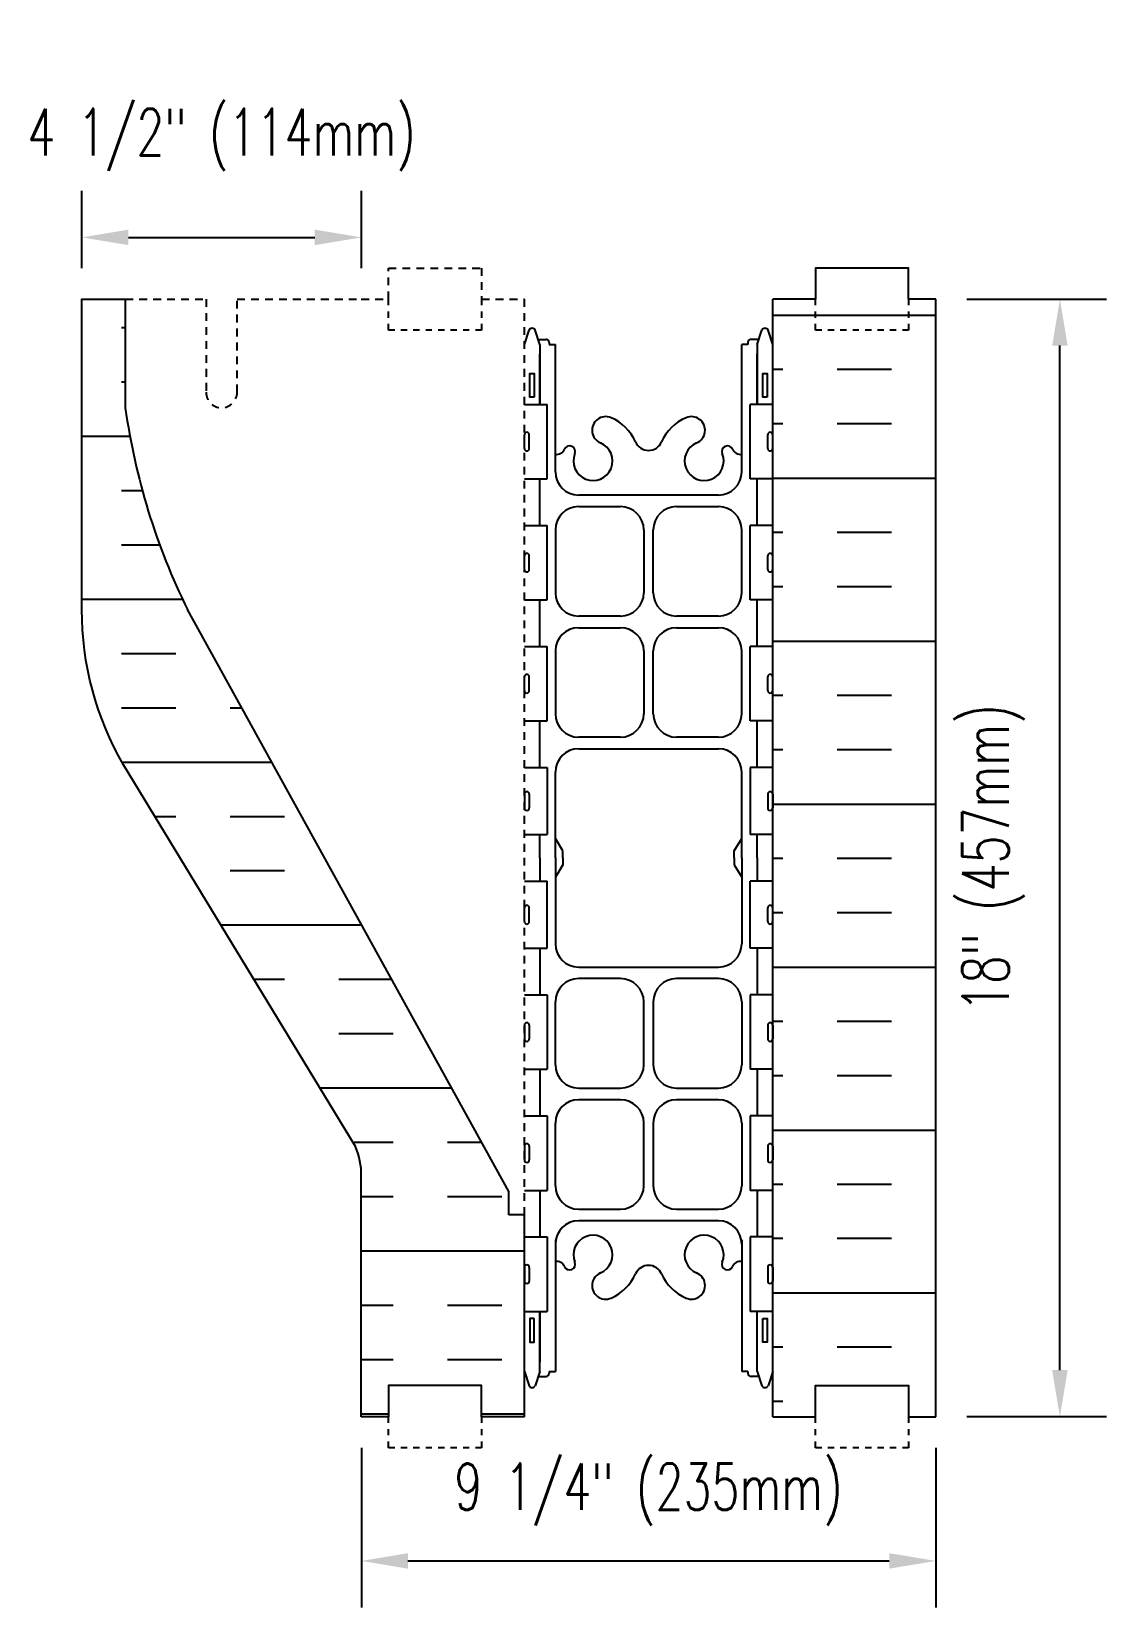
# Model space of a CAD drawing. Header units: inches. Extents: x 230.6 to 290.1, y 70.9 to 119.7.
# Drawn here: x 251.39 to 268.7, y 70.88 to 96.27 of the extents above; entities that cross this region are included whole.
import ezdxf

# ---------------------------------------------------------------- set-up
doc = ezdxf.new("R2010")
doc.units = ezdxf.units.IN
doc.header["$MEASUREMENT"] = 0
doc.linetypes.add('DASHED2', pattern=[0.375, 0.25, -0.125])
doc.linetypes.add('HIDDEN2', pattern=[0.1875, 0.125, -0.0625])
for name, color, linetype in [('HATCH', 12, 'Continuous'), ('Hidden2', 12, 'HIDDEN2'), ('line25', 2, 'Continuous'), ('LINE50', 5, 'Continuous'), ('LINE9', 9, 'Continuous'), ('TEXT', 4, 'Continuous')]:
    doc.layers.add(name, color=color, linetype=linetype)
doc.styles.add('DIM', font='romans.shx', dxfattribs={"width": 0.7})
doc.dimstyles.new('ext_8', dxfattribs={"dimscale": 8, "dimtxt": 0.09375, "dimasz": 0.09375, "dimexe": 0.09375, "dimexo": 0.0625, "dimgap": 0.0625, "dimtad": 1, "dimdec": 4, "dimzin": 3, "dimdsep": 46, "dimlunit": 4, "dimtxsty": 'DIM', "dimcen": 0.09, "dimdle": 0.09375, "dimclrt": 4, "dimadec": 0, "dimazin": 0, "dimtfac": 1, "dimtdec": 4, "dimtmove": 2, "dimatfit": 3, "dimfxl": 0, "dimfrac": 2, "dimtolj": 1, "dimtzin": 0, "dimarcsym": 0})

# ---------------------------------------------------------------- blocks, each defined once
blk = doc.blocks.new('*D18')
at = {"layer": 'Defpoints', "color": 0}
for p in [(256.701, 92.95), (252.201, 91.956), (256.701, 91.956)]:
    blk.add_point(p, dxfattribs=at)
at = {"layer": 'TEXT', "color": 0, "lineweight": -2}
for p, q in [((252.201, 92.456), (252.201, 93.7)), ((256.701, 92.456), (256.701, 93.7)), ((252.951, 92.95), (255.951, 92.95))]:
    blk.add_line(p, q, dxfattribs=at)
at = {"layer": 'TEXT', "color": 0}
for points in [[(252.951, 93.075), (252.951, 92.825), (252.201, 92.95)], [(255.951, 93.075), (255.951, 92.825), (256.701, 92.95)]]:
    blk.add_solid(points, dxfattribs=at)
at = {"layer": 'TEXT', "color": 4, "insert": (254.451, 94.521), "char_height": 0.75, "attachment_point": 5, "style": 'DIM'}
blk.add_mtext('\\A1;4 1/2" (114mm)', dxfattribs=at)
blk = doc.blocks.new('*D19')
at = {"layer": 'Defpoints', "color": 0}
for p in [(265.951, 91.956), (267.949, 91.956), (265.951, 73.956)]:
    blk.add_point(p, dxfattribs=at)
at = {"layer": 'TEXT', "color": 0, "lineweight": -2}
for p, q in [((266.451, 91.956), (268.699, 91.956)), ((267.949, 74.706), (267.949, 91.206)), ((266.451, 73.956), (268.699, 73.956))]:
    blk.add_line(p, q, dxfattribs=at)
at = {"layer": 'TEXT', "color": 0}
for points in [[(267.824, 91.206), (268.074, 91.206), (267.949, 91.956)], [(267.824, 74.706), (268.074, 74.706), (267.949, 73.956)]]:
    blk.add_solid(points, dxfattribs=at)
at = {"layer": 'TEXT', "color": 4, "insert": (266.877, 82.956), "char_height": 0.75, "attachment_point": 5, "rotation": 90, "style": 'DIM'}
blk.add_mtext('\\A1;18" (457mm)', dxfattribs=at)
blk = doc.blocks.new('*D20')
at = {"layer": 'Defpoints', "color": 0}
for p in [(256.701, 73.956), (265.951, 73.956), (265.951, 71.632)]:
    blk.add_point(p, dxfattribs=at)
at = {"layer": 'TEXT', "color": 0, "lineweight": -2}
for p, q in [((256.701, 73.456), (256.701, 70.882)), ((265.951, 73.456), (265.951, 70.882)), ((257.451, 71.632), (265.201, 71.632))]:
    blk.add_line(p, q, dxfattribs=at)
at = {"layer": 'TEXT', "color": 0}
for points in [[(257.451, 71.757), (257.451, 71.507), (256.701, 71.632)], [(265.201, 71.757), (265.201, 71.507), (265.951, 71.632)]]:
    blk.add_solid(points, dxfattribs=at)
at = {"layer": 'TEXT', "color": 4, "insert": (261.326, 72.704), "char_height": 0.75, "attachment_point": 5, "style": 'DIM'}
blk.add_mtext('\\A1;9 1/4" (235mm)', dxfattribs=at)

msp = doc.modelspace()

# ---------------------------------------------------------------- hatches: boundary and pattern name
at = {"layer": 'HATCH'}
h = msp.add_hatch(dxfattribs=at)
h.set_pattern_fill('INSUL', color=256, scale=7, style=0)
h.set_pattern_definition([(180, (3189.4872, -323.054), (0, 2.625), []), (180, (3189.4872, -322.179), (0, 2.625), [0.875, -0.875]), (180, (3189.4872, -321.304), (0, 2.625), [0.875, -0.875])])
h.paths.add_polyline_path([(265.95062, 73.95558), (265.51312, 73.95558), (265.51312, 74.45558), (264.01312, 74.45558), (264.01312, 73.95558), (263.32562, 73.95558), (263.32562, 91.95558), (264.01312, 91.95558), (264.01312, 92.45558), (265.51312, 92.45558), (265.51312, 91.95558), (265.95062, 91.95558)])
h = msp.add_hatch(dxfattribs=at)
h.set_pattern_fill('INSUL', color=256, scale=7, style=0)
h.set_pattern_definition([(0, (-2743.1651, -348.6267), (0, 2.625), []), (0, (-2743.1651, -347.7517), (0, 2.625), [0.875, -0.875]), (0, (-2743.1651, -346.8767), (0, 2.625), [0.875, -0.875])])
h.paths.add_polyline_path([(253.90062, 86.95558, -0.07957911), (252.90062, 90.20558), (252.90062, 91.95558), (252.20062, 91.95558), (252.20062, 86.95558, 0.1316525), (252.87049, 84.45558), (256.60849, 78.30558, -0.10438002), (256.70062, 77.83058), (256.70062, 73.95558), (257.13812, 73.95558), (257.13812, 74.45558), (258.63812, 74.45558), (258.63812, 73.95558), (259.32562, 73.95558), (259.32562, 77.20558), (259.07562, 77.20558), (259.07562, 77.58058)])

# ---------------------------------------------------------------- linework, layer by layer
at = {"layer": 'Hidden2'}
for p, q in [((252.90062, 91.95558), (254.20062, 91.95558)), ((254.20062, 91.95558), (254.20062, 90.45558)), ((254.70062, 90.45558), (254.70062, 91.95558)), ((254.70062, 91.95558), (256.70062, 91.95558)), ((259.32562, 77.20558), (259.32562, 91.95558))]:
    msp.add_line(p, q, dxfattribs=at)
msp.add_lwpolyline([(256.70062, 91.95558), (257.13812, 91.95558), (257.13812, 92.45558), (258.63812, 92.45558), (258.63812, 91.95558), (259.32562, 91.95558)], dxfattribs=at)
msp.add_arc((254.45062, 90.45558), 0.25, 180, 0, dxfattribs=at)
at = {"layer": 'line25'}
for p, q in [((252.90062, 91.95558), (252.90062, 90.20558)), ((263.32562, 73.95558), (263.32562, 91.95558)), ((259.32562, 90.26058), (259.69057, 90.26058)), ((259.69057, 89.06058), (259.69057, 90.26058)), ((262.96066, 89.06058), (262.96066, 90.26058)), ((263.32562, 90.26058), (262.96066, 90.26058)), ((259.32562, 89.06058), (259.69057, 89.06058)), ((263.32562, 89.06058), (262.96066, 89.06058)), ((259.32562, 88.31058), (259.69057, 88.31058)), ((259.69057, 87.11058), (259.69057, 88.31058)), ((262.96066, 87.11058), (262.96066, 88.31058)), ((263.32562, 88.31058), (262.96066, 88.31058)), ((259.32562, 87.11058), (259.69057, 87.11058)), ((263.32562, 87.11058), (262.96066, 87.11058)), ((259.07562, 77.58058), (253.90062, 86.95558)), ((259.32562, 86.36058), (259.69057, 86.36058)), ((259.69057, 85.16058), (259.69057, 86.36058)), ((262.96066, 85.16058), (262.96066, 86.36058)), ((263.32562, 86.36058), (262.96066, 86.36058)), ((259.32562, 85.16058), (259.69057, 85.16058)), ((263.32562, 85.16058), (262.96066, 85.16058)), ((259.32562, 84.41058), (259.69057, 84.41058)), ((259.69057, 84.41058), (259.69057, 83.33058)), ((262.96066, 84.41058), (262.96066, 83.33058)), ((263.32562, 84.41058), (262.96066, 84.41058)), ((259.32562, 83.33058), (259.69057, 83.33058)), ((263.32562, 83.33058), (262.96066, 83.33058)), ((259.32562, 82.58058), (259.69057, 82.58058)), ((259.69057, 81.50058), (259.69057, 82.58058)), ((262.96066, 81.50058), (262.96066, 82.58058)), ((263.32562, 82.58058), (262.96066, 82.58058)), ((259.32562, 81.50058), (259.69057, 81.50058)), ((263.32562, 81.50058), (262.96066, 81.50058)), ((259.32562, 80.75058), (259.69057, 80.75058)), ((259.69057, 80.75058), (259.69057, 79.55058)), ((262.96066, 80.75058), (262.96066, 79.55058)), ((263.32562, 80.75058), (262.96066, 80.75058)), ((259.32562, 79.55058), (259.69057, 79.55058)), ((263.32562, 79.55058), (262.96066, 79.55058)), ((259.32562, 78.80058), (259.69057, 78.80058)), ((259.69057, 78.80058), (259.69057, 77.60058)), ((262.96066, 78.80058), (262.96066, 77.60058)), ((263.32562, 78.80058), (262.96066, 78.80058)), ((259.07562, 77.20558), (259.07562, 77.58058)), ((259.32562, 77.60058), (259.69057, 77.60058)), ((263.32562, 77.60058), (262.96066, 77.60058)), ((259.32562, 77.20558), (259.07562, 77.20558)), ((259.32562, 73.95558), (259.32562, 77.20558)), ((259.32562, 76.85058), (259.69057, 76.85058)), ((259.69057, 76.85058), (259.69057, 75.65058)), ((262.96066, 76.85058), (262.96066, 75.65058)), ((263.32562, 76.85058), (262.96066, 76.85058)), ((259.32562, 75.65058), (259.69057, 75.65058)), ((263.32562, 75.65058), (262.96066, 75.65058))]:
    msp.add_line(p, q, dxfattribs=at)
msp.add_arc((263.54592, 91.70222), 10.75, 188.002812, 206.202646, dxfattribs=at)
at = {"layer": 'LINE50'}
msp.add_line((265.95062, 73.95558), (265.95062, 91.95558), dxfattribs=at)
for points in [[(265.95062, 91.95558), (265.51312, 91.95558), (265.51312, 92.45558), (264.01312, 92.45558), (264.01312, 91.95558), (263.32562, 91.95558)], [(259.32562, 73.95558), (258.63812, 73.95558), (258.63812, 74.45558), (257.13812, 74.45558), (257.13812, 73.95558), (256.70062, 73.95558)], [(263.32562, 73.95558), (264.01312, 73.95558), (264.01312, 74.45558), (265.51312, 74.45558), (265.51312, 73.95558), (265.95062, 73.95558)]]:
    msp.add_lwpolyline(points, dxfattribs=at)
msp.add_lwpolyline([(256.70062, 73.95558), (256.70062, 77.83058, 0.10438002), (256.60849, 78.30558), (252.87049, 84.45558, -0.1316525), (252.20062, 86.95558), (252.20062, 91.95558), (252.90062, 91.95558)], format="xyb", dxfattribs=at)
at = {"layer": 'LINE9'}
for p, q in [((259.32562, 91.22685), (259.40062, 91.45685)), ((259.57562, 91.22685), (259.50062, 91.45685)), ((263.07562, 91.22685), (263.15062, 91.45685)), ((263.32562, 91.22685), (263.25062, 91.45685)), ((259.54953, 91.30685), (259.67562, 91.30685)), ((259.57562, 91.22685), (259.57562, 90.26058)), ((259.72562, 91.25685), (259.72562, 91.22685)), ((259.72562, 91.25685), (259.72562, 91.25685)), ((259.72562, 91.22685), (259.82562, 91.22685)), ((259.82562, 89.17558), (259.82562, 91.22685)), ((262.82562, 89.17558), (262.82562, 91.22685)), ((262.92562, 91.22685), (262.82562, 91.22685)), ((262.92562, 91.25685), (262.92562, 91.25685)), ((262.92562, 91.25685), (262.92562, 91.22685)), ((263.1017, 91.30685), (262.97562, 91.30685)), ((263.07562, 91.22685), (263.07562, 90.26058)), ((259.32562, 89.55058), (259.32562, 89.77058)), ((259.32562, 89.71558), (259.32562, 89.71558)), ((259.32562, 89.60558), (259.32562, 89.60558)), ((259.36562, 89.81058), (259.36562, 89.81058)), ((259.40562, 89.55058), (259.40562, 89.77058)), ((263.24561, 89.55058), (263.24561, 89.77058)), ((263.28561, 89.81058), (263.28561, 89.81058)), ((263.32561, 89.55058), (263.32561, 89.77058)), ((263.32562, 89.71558), (263.32561, 89.71558)), ((263.32562, 89.60558), (263.32561, 89.60558)), ((259.36562, 89.51058), (259.36562, 89.51058)), ((263.28561, 89.51058), (263.28561, 89.51058)), ((262.45062, 88.80058), (260.20062, 88.80058)), ((260.20062, 88.61308), (260.87437, 88.61308)), ((261.77687, 88.61308), (262.45062, 88.61308)), ((259.82562, 88.23808), (259.82562, 87.91683)), ((261.24937, 88.23808), (261.24937, 87.22558)), ((261.40187, 87.22558), (261.40187, 88.23808)), ((262.82562, 87.22558), (262.82562, 88.23808)), ((259.36562, 87.86058), (259.36562, 87.86058)), ((259.82562, 87.91683), (259.82562, 87.56683)), ((263.28561, 87.86058), (263.28561, 87.86058)), ((259.32562, 87.60058), (259.32562, 87.82058)), ((259.32562, 87.76558), (259.32562, 87.76558)), ((259.32562, 87.65558), (259.32562, 87.65558)), ((259.40562, 87.60058), (259.40562, 87.82058)), ((263.24561, 87.60058), (263.24561, 87.82058)), ((263.32561, 87.60058), (263.32561, 87.82058)), ((263.32562, 87.76558), (263.32561, 87.76558)), ((263.32562, 87.65558), (263.32561, 87.65558)), ((259.36562, 87.56058), (259.36562, 87.56058)), ((259.82562, 87.56683), (259.82562, 87.22558)), ((262.82562, 87.22558), (262.82562, 87.56683)), ((263.28561, 87.56058), (263.28561, 87.56058)), ((260.87437, 86.85058), (260.20062, 86.85058)), ((262.45062, 86.85058), (261.77687, 86.85058)), ((260.20062, 86.66308), (260.87437, 86.66308)), ((261.77687, 86.66308), (262.45062, 86.66308)), ((259.82562, 86.28808), (259.82562, 85.27558)), ((261.24937, 86.28808), (261.24937, 85.27558)), ((261.40187, 85.27558), (261.40187, 86.28808)), ((262.82562, 85.27558), (262.82562, 86.28808)), ((262.82562, 85.96683), (262.82562, 86.28808)), ((259.32562, 85.65058), (259.32562, 85.87058)), ((259.32562, 85.81558), (259.32562, 85.81558)), ((259.36562, 85.91058), (259.36562, 85.91058)), ((259.40562, 85.65058), (259.40562, 85.87058)), ((263.24561, 85.65058), (263.24561, 85.87058)), ((263.28561, 85.91058), (263.28561, 85.91058)), ((263.32561, 85.65058), (263.32561, 85.87058)), ((263.32562, 85.81558), (263.32561, 85.81558)), ((259.32562, 85.70558), (259.32562, 85.70558)), ((259.36562, 85.61058), (259.36562, 85.61058)), ((263.28561, 85.61058), (263.28561, 85.61058)), ((263.32562, 85.70558), (263.32561, 85.70558)), ((260.87437, 84.90058), (260.20062, 84.90058)), ((262.45062, 84.90058), (261.77687, 84.90058)), ((260.20062, 84.71308), (262.45062, 84.71308)), ((259.82562, 82.95558), (259.82562, 84.33808)), ((262.82562, 82.95558), (262.82562, 84.33808)), ((259.36562, 84.02058), (259.36562, 84.02058)), ((263.28561, 84.02058), (263.28561, 84.02058)), ((259.32562, 83.98058), (259.32562, 83.76058)), ((259.32562, 83.92558), (259.32562, 83.92558)), ((259.32562, 83.81558), (259.32562, 83.81558)), ((259.40562, 83.98058), (259.40562, 83.76058)), ((263.24561, 83.98058), (263.24561, 83.76058)), ((263.32561, 83.98058), (263.32561, 83.76058)), ((263.32562, 83.92558), (263.32561, 83.92558)), ((263.32562, 83.81558), (263.32561, 83.81558)), ((259.36562, 83.72058), (259.36562, 83.72058)), ((263.28561, 83.72058), (263.28561, 83.72058)), ((259.94562, 83.06793), (259.82562, 83.26793)), ((262.70562, 83.06793), (262.82562, 83.26793)), ((259.94562, 82.95558), (259.94562, 83.06793)), ((262.70562, 82.95558), (262.70562, 83.06793)), ((259.82562, 82.95558), (259.82562, 81.57308)), ((259.94562, 82.84323), (259.82562, 82.64323)), ((259.94562, 82.95558), (259.94562, 82.84323)), ((262.70562, 82.95558), (262.70562, 82.84323)), ((262.70562, 82.84323), (262.82562, 82.64323)), ((262.82562, 82.95558), (262.82562, 81.57308)), ((259.32562, 81.93058), (259.32562, 82.15058)), ((259.32562, 82.09558), (259.32562, 82.09558)), ((259.36562, 82.19058), (259.36562, 82.19058)), ((259.40562, 81.93058), (259.40562, 82.15058)), ((263.24561, 81.93058), (263.24561, 82.15058)), ((263.28561, 82.19058), (263.28561, 82.19058)), ((263.32561, 81.93058), (263.32561, 82.15058)), ((263.32562, 82.09558), (263.32561, 82.09558)), ((259.32562, 81.98558), (259.32562, 81.98558)), ((259.36562, 81.89058), (259.36562, 81.89058)), ((263.28561, 81.89058), (263.28561, 81.89058)), ((263.32562, 81.98558), (263.32561, 81.98558)), ((260.20062, 81.19808), (262.45062, 81.19808)), ((260.87437, 81.01058), (260.20062, 81.01058)), ((262.45062, 81.01058), (261.77687, 81.01058)), ((259.82562, 79.62308), (259.82562, 80.63558)), ((261.24937, 79.62308), (261.24937, 80.63558)), ((261.40187, 80.63558), (261.40187, 79.62308)), ((262.82562, 80.63558), (262.82562, 79.62308)), ((259.32562, 80.26058), (259.32562, 80.04058)), ((259.36562, 80.30058), (259.36562, 80.30058)), ((259.40562, 80.26058), (259.40562, 80.04058)), ((263.24561, 80.26058), (263.24561, 80.04058)), ((263.28561, 80.30058), (263.28561, 80.30058)), ((263.32561, 80.26058), (263.32561, 80.04058)), ((259.32562, 80.20558), (259.32562, 80.20558)), ((259.32562, 80.09558), (259.32562, 80.09558)), ((259.36562, 80.00058), (259.36562, 80.00058)), ((263.28561, 80.00058), (263.28561, 80.00058)), ((263.32562, 80.20558), (263.32561, 80.20558)), ((263.32562, 80.09558), (263.32561, 80.09558)), ((262.82562, 79.94433), (262.82562, 79.62308)), ((260.20062, 79.24808), (260.87437, 79.24808)), ((261.77687, 79.24808), (262.45062, 79.24808)), ((260.87437, 79.06058), (260.20062, 79.06058)), ((262.45062, 79.06058), (261.77687, 79.06058)), ((259.82562, 78.34433), (259.82562, 78.68558)), ((261.24937, 77.67308), (261.24937, 78.68558)), ((261.40187, 78.68558), (261.40187, 77.67308)), ((262.82562, 78.68558), (262.82562, 78.34433)), ((262.82562, 78.68558), (262.82562, 77.67308)), ((259.32562, 78.31058), (259.32562, 78.09058)), ((259.32562, 78.25558), (259.32562, 78.25558)), ((259.40562, 78.31058), (259.40562, 78.09058)), ((259.82562, 77.99433), (259.82562, 78.34433)), ((263.24561, 78.31058), (263.24561, 78.09058)), ((263.32561, 78.31058), (263.32561, 78.09058)), ((263.32562, 78.25558), (263.32561, 78.25558)), ((259.32562, 78.14558), (259.32562, 78.14558)), ((259.36562, 78.05058), (259.36562, 78.05058)), ((259.82562, 77.67308), (259.82562, 77.99433)), ((263.28561, 78.05058), (263.28561, 78.05058)), ((263.32562, 78.14558), (263.32561, 78.14558)), ((260.20062, 77.29808), (260.87437, 77.29808)), ((261.77687, 77.29808), (262.45062, 77.29808)), ((262.45062, 77.11058), (260.20062, 77.11058)), ((259.82562, 76.80627), (259.82562, 74.68432)), ((259.82562, 76.80627), (259.82562, 74.68432)), ((259.82562, 76.73558), (259.82562, 74.68432)), ((262.82562, 76.80627), (262.82562, 74.68432)), ((262.82562, 76.80627), (262.82562, 74.68432)), ((262.82562, 76.73558), (262.82562, 74.68432)), ((259.32562, 76.36058), (259.32562, 76.14058)), ((259.32562, 76.30558), (259.32562, 76.30558)), ((259.32562, 76.19558), (259.32562, 76.19558)), ((259.36562, 76.40058), (259.36562, 76.40058)), ((259.40562, 76.36058), (259.40562, 76.14058)), ((263.24561, 76.36058), (263.24561, 76.14058)), ((263.28561, 76.40058), (263.28561, 76.40058)), ((263.32561, 76.36058), (263.32561, 76.14058)), ((263.32562, 76.30558), (263.32561, 76.30558)), ((263.32562, 76.19558), (263.32561, 76.19558)), ((259.36562, 76.10058), (259.36562, 76.10058)), ((263.28561, 76.10058), (263.28561, 76.10058)), ((259.57562, 74.68432), (259.57562, 75.65058)), ((263.07562, 74.68432), (263.07562, 75.65058)), ((259.32562, 74.68432), (259.40062, 74.45432)), ((259.57562, 74.68432), (259.50062, 74.45432)), ((259.72562, 74.68432), (259.82562, 74.68432)), ((259.72562, 74.68432), (259.72562, 74.65432)), ((259.72562, 74.65432), (259.72562, 74.65432)), ((262.92562, 74.68432), (262.82562, 74.68432)), ((262.92562, 74.68432), (262.92562, 74.65432)), ((262.92562, 74.65432), (262.92562, 74.65432)), ((263.07562, 74.68432), (263.15062, 74.45432)), ((263.32562, 74.68432), (263.25062, 74.45432)), ((259.54953, 74.60432), (259.67562, 74.60432)), ((263.1017, 74.60432), (262.97562, 74.60432))]:
    msp.add_line(p, q, dxfattribs=at)
at = {"layer": 'LINE9', "linetype": 'DASHED2', "ltscale": 0.15}
for points in [[(258.63812, 91.95558), (258.63812, 91.95558), (258.63812, 91.45558), (257.13812, 91.45558), (257.13812, 91.95558), (257.13812, 91.95558)], [(265.51312, 91.95558), (265.51312, 91.95558), (265.51312, 91.45558), (264.01312, 91.45558), (264.01312, 91.95558), (264.01312, 91.95558)], [(258.63812, 73.95558), (258.63812, 73.95558), (258.63812, 73.45558), (257.13812, 73.45558), (257.13812, 73.95558), (257.13812, 73.95558)], [(265.51312, 73.95558), (265.51312, 73.95558), (265.51312, 73.45558), (264.01312, 73.45558), (264.01312, 73.95558), (264.01312, 73.95558)]]:
    msp.add_lwpolyline(points, dxfattribs=at)
at = {"layer": 'LINE9'}
for points in [[(259.57562, 90.26058), (259.57562, 91.07685)], [(263.07562, 90.26058), (263.07562, 91.07685)], [(259.57562, 88.31058), (259.57562, 89.06058)], [(263.07562, 88.31058), (263.07562, 89.06058)], [(259.57562, 86.36058), (259.57562, 87.11058)], [(263.07562, 86.36058), (263.07562, 87.11058)], [(259.57562, 84.41058), (259.57562, 85.16058)], [(263.07562, 84.41058), (263.07562, 85.16058)], [(259.57562, 82.95558), (259.57562, 83.33058)], [(263.07562, 82.95558), (263.07562, 83.33058)], [(259.57562, 82.95558), (259.57562, 82.58058)], [(263.07562, 82.95558), (263.07562, 82.58058)], [(259.57562, 81.50058), (259.57562, 80.75058)], [(263.07562, 81.50058), (263.07562, 80.75058)], [(259.57562, 79.55058), (259.57562, 78.80058)], [(263.07562, 79.55058), (263.07562, 78.80058)], [(259.57562, 77.60058), (259.57562, 76.85058)], [(263.07562, 77.60058), (263.07562, 76.85058)], [(259.57562, 75.65058), (259.57562, 74.83432)]]:
    msp.add_lwpolyline(points, dxfattribs=at)
for points in [[(259.48562, 90.37685), (259.41562, 90.37685), (259.41562, 90.75685), (259.48562, 90.75685)], [(263.23562, 90.37685), (263.16562, 90.37685), (263.16562, 90.75685), (263.23562, 90.75685)], [(259.48562, 75.53432), (259.41562, 75.53432), (259.41562, 75.15432), (259.48562, 75.15432)], [(263.16562, 75.53432), (263.23562, 75.53432), (263.23562, 75.15432), (263.16562, 75.15432)]]:
    msp.add_lwpolyline(points, close=True, dxfattribs=at)
for centre, radius, start, end in [((259.45062, 91.43018), 0.05667, 28.072487, 151.927513), ((263.20062, 91.43018), 0.05667, 28.072487, 151.927513), ((259.67562, 91.25685), 0.05, 0, 90), ((262.97562, 91.25685), 0.05, 90, 180), ((260.63562, 89.84275), 0.22, 66.949069, 247.469352), ((260.42809, 89.35507), 0.75, 23.675006, 66.949069), ((262.22314, 89.35507), 0.75, 113.050931, 156.324994), ((262.01562, 89.84275), 0.22, 292.530648, 113.050931), ((259.36562, 89.77058), 0.04, 90, 180), ((259.36562, 89.77058), 0.04, 360, 90), ((260.43062, 89.34858), 0.315, 157.808393, 67.469352), ((261.32562, 89.74858), 0.23, 203.675006, 336.324994), ((262.22062, 89.34858), 0.315, 112.530648, 22.191607), ((263.28561, 89.77058), 0.04, 90, 180), ((263.28561, 89.77058), 0.04, 0, 90), ((259.36562, 89.55058), 0.04, 180, 270), ((259.36562, 89.55058), 0.04, 270, 0), ((259.84711, 89.59292), 0.13766, 261.018545, 336.776681), ((260.05562, 89.50155), 0.09, 337.808393, 155.665253), ((262.59562, 89.50155), 0.09, 24.334747, 202.191607), ((262.80413, 89.59292), 0.13766, 203.223319, 278.981455), ((263.28561, 89.55058), 0.04, 180, 270), ((263.28561, 89.55058), 0.04, 270, 0), ((260.20062, 89.17558), 0.375, 180, 270), ((262.45062, 89.17558), 0.375, 270, 0), ((260.20062, 88.23808), 0.375, 90, 180), ((260.87437, 88.23808), 0.375, 0, 90), ((261.77687, 88.23808), 0.375, 90, 180), ((262.45062, 88.23808), 0.375, 0, 90), ((259.36562, 87.82058), 0.04, 90, 180), ((259.36562, 87.82058), 0.04, 360, 90), ((263.28561, 87.82058), 0.04, 90, 180), ((263.28561, 87.82058), 0.04, 0, 90), ((259.36562, 87.60058), 0.04, 180, 270), ((259.36562, 87.60058), 0.04, 270, 0), ((263.28561, 87.60058), 0.04, 180, 270), ((263.28561, 87.60058), 0.04, 270, 0), ((260.20062, 87.22558), 0.375, 180, 270), ((260.87437, 87.22558), 0.375, 270, 0), ((261.77687, 87.22558), 0.375, 180, 270), ((262.45062, 87.22558), 0.375, 270, 0), ((260.20062, 86.28808), 0.375, 90, 180), ((260.87437, 86.28808), 0.375, 0, 90), ((261.77687, 86.28808), 0.375, 90, 180), ((262.45062, 86.28808), 0.375, 0, 90), ((259.36562, 85.87058), 0.04, 90, 180), ((259.36562, 85.87058), 0.04, 360, 90), ((263.28561, 85.87058), 0.04, 90, 180), ((263.28561, 85.87058), 0.04, 0, 90), ((259.36562, 85.65058), 0.04, 180, 270), ((259.36562, 85.65058), 0.04, 270, 0), ((263.28561, 85.65058), 0.04, 180, 270), ((263.28561, 85.65058), 0.04, 270, 0), ((260.20062, 85.27558), 0.375, 180, 270), ((260.87437, 85.27558), 0.375, 270, 0), ((261.77687, 85.27558), 0.375, 180, 270), ((262.45062, 85.27558), 0.375, 270, 0), ((260.20062, 84.33808), 0.375, 90, 180), ((262.45062, 84.33808), 0.375, 0, 90), ((259.36562, 83.98058), 0.04, 90, 180), ((259.36562, 83.98058), 0.04, 0, 90), ((263.28561, 83.98058), 0.04, 90, 180), ((263.28561, 83.98058), 0.04, 360, 90), ((259.36562, 83.76058), 0.04, 180, 270), ((259.36562, 83.76058), 0.04, 270, 0), ((263.28561, 83.76058), 0.04, 180, 270), ((263.28561, 83.76058), 0.04, 270, 0), ((259.36562, 82.15058), 0.04, 90, 180), ((259.36562, 82.15058), 0.04, 360, 90), ((263.28561, 82.15058), 0.04, 90, 180), ((263.28561, 82.15058), 0.04, 0, 90), ((259.36562, 81.93058), 0.04, 180, 270), ((259.36562, 81.93058), 0.04, 270, 0), ((263.28561, 81.93058), 0.04, 180, 270), ((263.28561, 81.93058), 0.04, 270, 0), ((260.20062, 81.57308), 0.375, 180, 270), ((262.45062, 81.57308), 0.375, 270, 0), ((260.20062, 80.63558), 0.375, 90, 180), ((260.87437, 80.63558), 0.375, 0, 90), ((261.77687, 80.63558), 0.375, 90, 180), ((262.45062, 80.63558), 0.375, 0, 90), ((259.36562, 80.26058), 0.04, 90, 180), ((259.36562, 80.26058), 0.04, 0, 90), ((263.28561, 80.26058), 0.04, 90, 180), ((263.28561, 80.26058), 0.04, 360, 90), ((259.36562, 80.04058), 0.04, 180, 270), ((259.36562, 80.04058), 0.04, 270, 0), ((263.28561, 80.04058), 0.04, 180, 270), ((263.28561, 80.04058), 0.04, 270, 0), ((260.20062, 79.62308), 0.375, 180, 270), ((260.87437, 79.62308), 0.375, 270, 0), ((261.77687, 79.62308), 0.375, 180, 270), ((262.45062, 79.62308), 0.375, 270, 0), ((260.20062, 78.68558), 0.375, 90, 180), ((260.87437, 78.68558), 0.375, 0, 90), ((261.77687, 78.68558), 0.375, 90, 180), ((262.45062, 78.68558), 0.375, 0, 90), ((259.36562, 78.31058), 0.04, 90, 180), ((259.36562, 78.31058), 0.04, 0, 90), ((263.28561, 78.31058), 0.04, 90, 180), ((263.28561, 78.31058), 0.04, 360, 90), ((259.36562, 78.09058), 0.04, 180, 270), ((259.36562, 78.09058), 0.04, 270, 0), ((263.28561, 78.09058), 0.04, 180, 270), ((263.28561, 78.09058), 0.04, 270, 0), ((260.20062, 77.67308), 0.375, 180, 270), ((260.87437, 77.67308), 0.375, 270, 0), ((261.77687, 77.67308), 0.375, 180, 270), ((262.45062, 77.67308), 0.375, 270, 0), ((260.20062, 76.73558), 0.375, 90, 180), ((262.45062, 76.73558), 0.375, 0, 90), ((260.43062, 76.56258), 0.315, 292.530648, 202.191607), ((262.22062, 76.56258), 0.315, 337.808393, 247.469352), ((259.84711, 76.31825), 0.13766, 23.223319, 98.981455), ((260.05562, 76.40961), 0.09, 204.334747, 22.191607), ((262.59562, 76.40961), 0.09, 157.808393, 335.665253), ((262.80413, 76.31825), 0.13766, 81.018545, 156.776681), ((259.36562, 76.36058), 0.04, 90, 180), ((259.36562, 76.36058), 0.04, 0, 90), ((260.63562, 76.06842), 0.22, 112.530648, 293.050931), ((260.42809, 76.5561), 0.75, 293.050931, 336.324994), ((261.32562, 76.16258), 0.23, 23.675006, 156.324994), ((262.22314, 76.5561), 0.75, 203.675006, 246.949069), ((262.01562, 76.06842), 0.22, 246.949069, 67.469352), ((263.28561, 76.36058), 0.04, 90, 180), ((263.28561, 76.36058), 0.04, 360, 90), ((259.36562, 76.14058), 0.04, 180, 270), ((259.36562, 76.14058), 0.04, 270, 0), ((263.28561, 76.14058), 0.04, 180, 270), ((263.28561, 76.14058), 0.04, 270, 0), ((259.67562, 74.65432), 0.05, 270, 0), ((262.97562, 74.65432), 0.05, 180, 270), ((259.45062, 74.48098), 0.05667, 208.072487, 331.927513), ((263.20062, 74.48098), 0.05667, 208.072487, 331.927513)]:
    msp.add_arc(centre, radius, start, end, dxfattribs=at)

# ---------------------------------------------------------------- dimensions: what is measured, and where the dimension line sits
at = {"layer": 'TEXT'}
dim = msp.add_linear_dim(base=(256.70062, 92.94972), p1=(252.20062, 91.95558), p2=(256.70062, 91.95558), text='4 1/2" (114mm)', dimstyle='ext_8', dxfattribs=at)
dim.commit()
dim.dimension.update_dxf_attribs({"geometry": '*D18', "text_midpoint": (254.45062, 94.52115), "dimtype": 160})
dim = msp.add_linear_dim(base=(267.94867, 91.95558), p1=(265.95062, 73.95558), p2=(265.95062, 91.95558), angle=90, text='18" (457mm)', dimstyle='ext_8', dxfattribs=at)
dim.commit()
dim.dimension.update_dxf_attribs({"geometry": '*D19', "text_midpoint": (266.87724, 82.95558)})
dim = msp.add_linear_dim(base=(265.95062, 71.6323), p1=(256.70062, 73.95558), p2=(265.95062, 73.95558), text='9 1/4" (235mm)', dimstyle='ext_8', dxfattribs=at)
dim.commit()
dim.dimension.update_dxf_attribs({"geometry": '*D20', "text_midpoint": (261.32562, 72.70373)})

doc.saveas('drawing.dxf')
